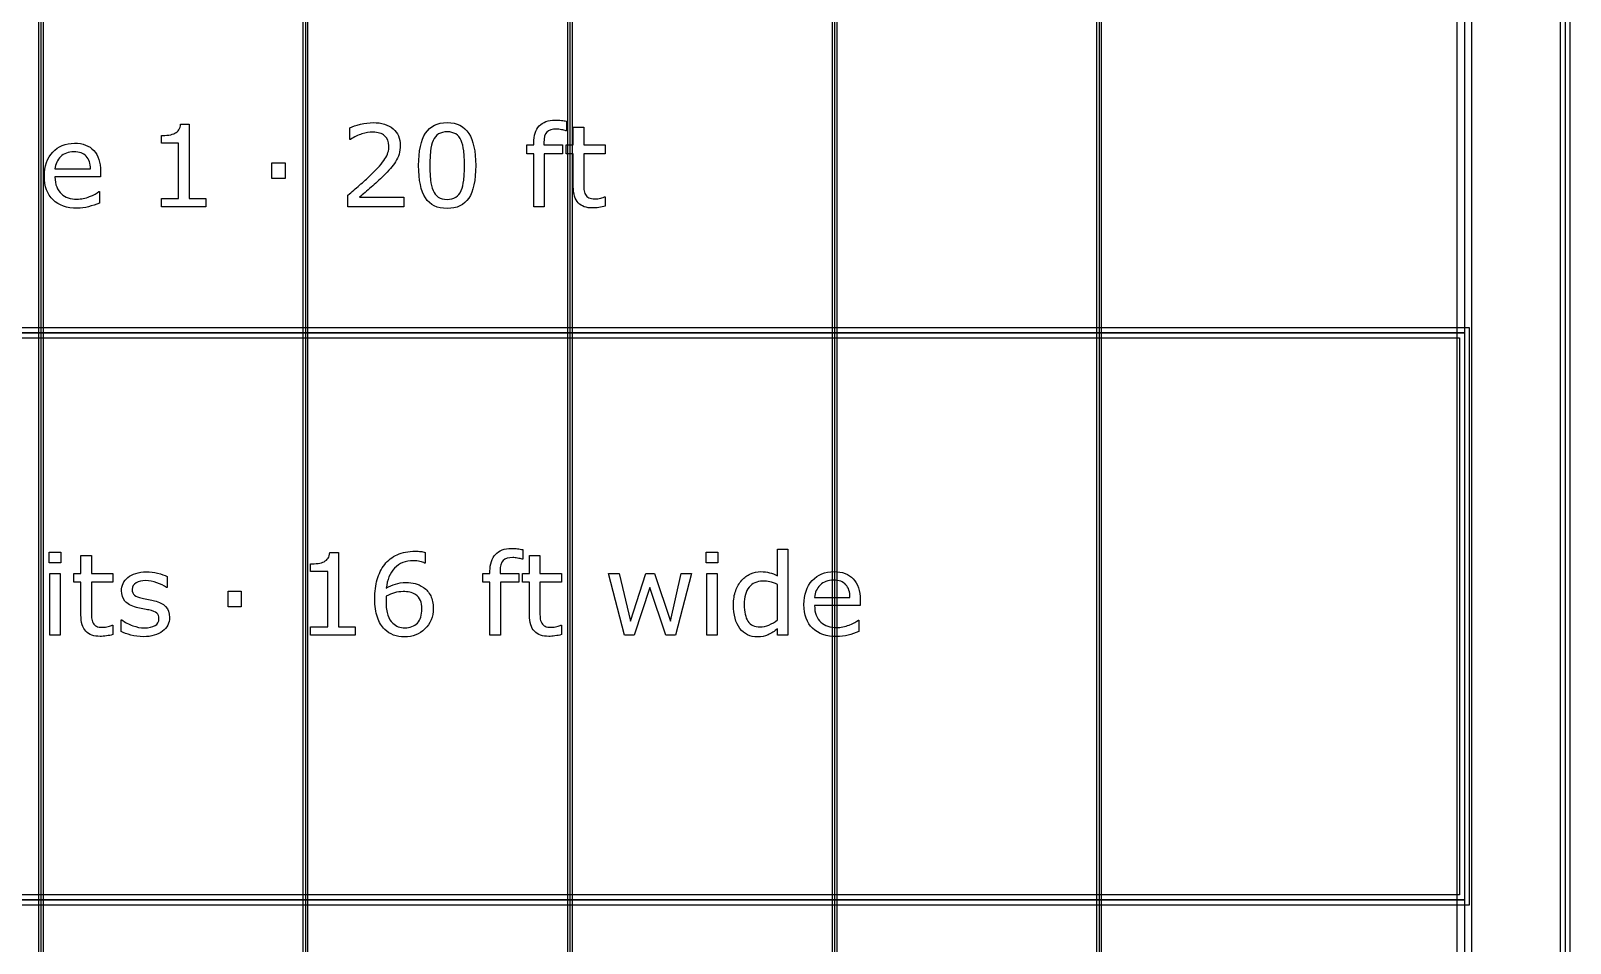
# Model space of a CAD drawing. Extents: x -13 to 750, y 12 to 2314.
# Drawn here: x 154.2 to 276.4, y 1572.4 to 1644.9 of the extents above; entities that cross this region are included whole.
import ezdxf

# ---------------------------------------------------------------- set-up
doc = ezdxf.new("R2010")
doc.units = 0
doc.layers.get('0').update_dxf_attribs({"linetype": 'CONTINUOUS'})

msp = doc.modelspace()

# ---------------------------------------------------------------- linework, layer by layer
at = {"color": 7}
for points in [[(43.400391, 1718.48961), (43.400391, 1266.2904), (268.59961, 1266.2904), (268.59961, 1718.48961)], [(44.599609, 1717.29039), (267.40039, 1717.29039), (267.40039, 1267.4896), (44.599609, 1267.4896)], [(275.59961, 1717.89), (275.59961, 1266.89), (276.40039, 1266.89), (276.40039, 1717.89)], [(154.80078, 1691.89), (154.80078, 1433.89), (155.19922, 1433.89), (155.19922, 1691.89)], [(175.80078, 1691.89), (175.80078, 1433.89), (176.19922, 1433.89), (176.19922, 1691.89)], [(196.80078, 1691.89), (196.80078, 1433.89), (197.19922, 1433.89), (197.19922, 1691.89)], [(217.80078, 1691.89), (217.80078, 1433.89), (218.19922, 1433.89), (218.19922, 1691.89)], [(238.80078, 1691.89), (238.80078, 1433.89), (239.19922, 1433.89), (239.19922, 1691.89)], [(44, 1646.89), (268, 1646.89), (268, 1620.89), (44, 1620.89)], [(174.38892, 1633.13561), (173.33862, 1633.13561), (173.33862, 1634.37926), (174.38892, 1634.37926)], [(189.51489, 1634.16393)], [(188.35912, 1632.16881)], [(43.599609, 1621.29039), (43.599609, 1575.48961), (268.40039, 1575.48961), (268.40039, 1621.29039)], [(44, 1620.89), (268, 1620.89), (268, 1575.89), (44, 1575.89)], [(44.400391, 1620.48961), (267.59961, 1620.48961), (267.59961, 1576.29039), (44.400391, 1576.29039)], [(156.58008, 1602.62047), (155.64844, 1602.62047), (155.64844, 1603.4774), (156.58008, 1603.4774)], [(208.73437, 1602.62047), (207.80273, 1602.62047), (207.80273, 1603.4774), (208.73437, 1603.4774)], [(156.52734, 1596.89), (155.70117, 1596.89), (155.70117, 1601.79869), (156.52734, 1601.79869)], [(206.65576, 1601.79869), (205.37695, 1596.89), (204.6123, 1596.89), (203.35107, 1600.67369), (202.09863, 1596.89), (201.33838, 1596.89), (200.04639, 1601.79869), (200.90771, 1601.79869), (201.80859, 1597.99742), (203.03467, 1601.79869), (203.71582, 1601.79869), (204.97266, 1597.99742), (205.8252, 1601.79869)], [(208.68164, 1596.89), (207.85547, 1596.89), (207.85547, 1601.79869), (208.68164, 1601.79869)], [(170.91064, 1599.13556), (169.86035, 1599.13556), (169.86035, 1600.37921), (170.91064, 1600.37921)], [(186.14213, 1599.01251)], [(165.21533, 1598.30499)], [(213.47168, 1598.09847)], [(44, 1575.89), (268, 1575.89), (268, 1549.89), (44, 1549.89)]]:
    msp.add_lwpolyline(points, close=True, dxfattribs=at)
for points in [[(276, 1717.89), (276, 1266.89)], [(155, 1691.89), (155, 1433.89)], [(176, 1691.89), (176, 1433.89)], [(197, 1691.89), (197, 1433.89)], [(218, 1691.89), (218, 1433.89)], [(239, 1691.89), (239, 1433.89)], [(196.72637, 1637.68394), (196.72632, 1636.92809)], [(168.10474, 1630.89), (164.56274, 1630.89), (164.56274, 1631.55797), (165.92505, 1631.55797), (165.92505, 1635.94371), (164.56274, 1635.94371), (164.56274, 1636.54137)], [(166.08765, 1637.45539), (166.7688, 1637.45539), (166.7688, 1631.55793), (168.10474, 1631.55793), (168.10474, 1630.89)], [(179.57886, 1636.23814), (179.53496, 1636.23814), (179.53496, 1637.161)], [(196.72632, 1636.92809), (196.68242, 1636.92809)], [(197.26685, 1632.49405), (197.26685, 1635.10441), (196.70874, 1635.10441), (196.70874, 1635.79874), (197.26685, 1635.79874), (197.26685, 1637.20939), (198.09302, 1637.20939), (198.09302, 1635.79874), (199.7981, 1635.79874), (199.7981, 1635.10441), (198.09302, 1635.10441), (198.09302, 1632.86759)], [(194.92901, 1635.96564), (194.92901, 1635.79865), (196.41875, 1635.79865), (196.41875, 1635.10432), (194.95537, 1635.10432), (194.95537, 1630.89), (194.1292, 1630.89), (194.1292, 1635.10436), (193.57109, 1635.10436), (193.57109, 1635.79869), (194.1292, 1635.79869), (194.1292, 1635.96129)], [(156.12085, 1633.89146), (158.93335, 1633.89146)], [(159.73755, 1633.25865), (156.12085, 1633.25865)], [(159.7375, 1633.70689), (159.73755, 1633.25865)], [(159.59692, 1632.08971), (159.64082, 1632.08971), (159.64082, 1631.18883)], [(183.802, 1630.89), (179.37231, 1630.89), (179.37231, 1631.80846)], [(180.28201, 1631.64146), (183.80203, 1631.64146), (183.802, 1630.89)], [(199.75417, 1631.67664), (199.79807, 1631.67664), (199.7981, 1630.93395)], [(177.93311, 1603.45539), (178.61426, 1603.45539), (178.61426, 1597.55793), (179.9502, 1597.55793), (179.9502, 1596.89)], [(185.50488, 1603.4554), (185.50488, 1602.61604), (185.46098, 1602.61604)], [(193.2481, 1603.68394), (193.24805, 1602.92805)], [(213.47168, 1601.60093), (213.47168, 1603.72788), (214.29785, 1603.72788), (214.29785, 1596.89)], [(158.17969, 1598.494), (158.17969, 1601.10436), (157.62158, 1601.10436), (157.62158, 1601.79869), (158.17969, 1601.79869), (158.17969, 1603.20934), (159.00586, 1603.20934), (159.00586, 1601.79869), (160.71094, 1601.79869), (160.71094, 1601.10436), (159.00586, 1601.10436), (159.00586, 1598.86754)], [(179.9502, 1596.89), (176.4082, 1596.89), (176.4082, 1597.55797), (177.77051, 1597.55797), (177.77051, 1601.94371), (176.4082, 1601.94371), (176.4082, 1602.54137)], [(193.24805, 1602.92805), (193.20415, 1602.92805)], [(193.78857, 1598.49401), (193.78857, 1601.10437), (193.23047, 1601.10437), (193.23047, 1601.7987), (193.78857, 1601.7987), (193.78857, 1603.20935), (194.61475, 1603.20935), (194.61475, 1601.7987), (196.31982, 1601.7987), (196.31982, 1601.10437), (194.61475, 1601.10437), (194.61475, 1598.86755)], [(165.02193, 1601.54817), (165.02193, 1600.66487), (164.97803, 1600.66487)], [(191.45073, 1601.9656), (191.45073, 1601.79861), (192.94048, 1601.79861), (192.94048, 1601.10428), (191.4771, 1601.10428), (191.4771, 1596.89), (190.65093, 1596.89), (190.65093, 1601.10436), (190.09282, 1601.10436), (190.09282, 1601.79869), (190.65093, 1601.79869), (190.65093, 1601.96129)], [(213.47168, 1598.0985), (213.47168, 1600.91539)], [(216.41602, 1599.89146), (219.22852, 1599.89146)], [(220.03266, 1599.70689), (220.03271, 1599.25865)], [(185.25038, 1598.97729), (185.25, 1598.97736)], [(220.03271, 1599.25865), (216.41602, 1599.25865)], [(160.66701, 1597.67659), (160.71091, 1597.67659), (160.71094, 1596.9339)], [(161.37891, 1597.18438), (161.37891, 1598.11163), (161.42281, 1598.11163)], [(196.27591, 1597.6766), (196.31981, 1597.6766), (196.31982, 1596.93391)], [(214.29785, 1596.89), (213.47168, 1596.89), (213.47168, 1597.40416)], [(219.89209, 1598.08971), (219.93599, 1598.08971), (219.93599, 1597.18883)]]:
    msp.add_lwpolyline(points, dxfattribs=at)
for points in [[(180.36553, 1637.44225), (180.714163, 1637.52721), (181.051077, 1637.56969), (181.37627, 1637.56969)], [(181.37627, 1637.56969), (182.04717, 1637.56969), (182.57305, 1637.40709), (182.95391, 1637.08189)], [(185.53784, 1636.73033), (185.904053, 1637.28697), (186.475343, 1637.56529), (187.25171, 1637.56529)], [(187.25171, 1637.56529), (188.036863, 1637.56529), (188.609617, 1637.282577), (188.96997, 1636.71715)], [(194.56426, 1637.30162), (194.8543, 1637.6151), (195.273243, 1637.77184), (195.82109, 1637.77184)], [(195.82109, 1637.77184), (196.005663, 1637.77184), (196.171193, 1637.76304), (196.31768, 1637.74544)], [(196.31768, 1637.74544), (196.467093, 1637.72784), (196.603323, 1637.70734), (196.72637, 1637.68394)], [(164.56274, 1636.54137), (164.747313, 1636.54137), (164.94507, 1636.556003), (165.15601, 1636.58527)], [(165.15601, 1636.58527), (165.366943, 1636.61747), (165.52661, 1636.66288), (165.63501, 1636.7215)], [(165.63501, 1636.7215), (165.769777, 1636.794747), (165.875247, 1636.887033), (165.95142, 1636.99836)], [(165.95142, 1636.99836), (166.03052, 1637.11262), (166.07593, 1637.264963), (166.08765, 1637.45539)], [(179.53496, 1637.161), (179.742967, 1637.263533), (180.019823, 1637.357283), (180.36553, 1637.44225)], [(180.48853, 1636.66881), (180.177983, 1636.575057), (179.87476, 1636.4315), (179.57886, 1636.23814)], [(181.35425, 1636.80943), (181.08765, 1636.80943), (180.799077, 1636.762557), (180.48853, 1636.66881)], [(182.29028, 1636.51939), (182.067627, 1636.71275), (181.755617, 1636.80943), (181.35425, 1636.80943)], [(182.62866, 1635.72398), (182.62866, 1636.063827), (182.515867, 1636.328963), (182.29028, 1636.51939)], [(182.95391, 1637.08189), (183.33477, 1636.75963), (183.5252, 1636.321643), (183.5252, 1635.76793)], [(184.98853, 1634.15514), (184.98853, 1635.318227), (185.171633, 1636.176623), (185.53784, 1636.73033)], [(186.56616, 1636.66881), (186.387453, 1636.55455), (186.245363, 1636.381697), (186.13989, 1636.15025)], [(187.25171, 1636.8402), (186.976317, 1636.8402), (186.7478, 1636.78307), (186.56616, 1636.66881)], [(187.93286, 1636.66881), (187.75708, 1636.78307), (187.53003, 1636.8402), (187.25171, 1636.8402)], [(188.35474, 1636.15904), (188.2522, 1636.384627), (188.111573, 1636.55455), (187.93286, 1636.66881)], [(188.96997, 1636.71715), (189.33325, 1636.15465), (189.51489, 1635.303577), (189.51489, 1634.16393)], [(194.1292, 1635.96129), (194.1292, 1636.544297), (194.27422, 1636.991073), (194.56426, 1637.30162)], [(195.16631, 1636.81379), (195.00811, 1636.658517), (194.92901, 1636.3758), (194.92901, 1635.96564)], [(195.93975, 1637.05109), (195.585257, 1637.05109), (195.327443, 1636.97199), (195.16631, 1636.81379)], [(196.32647, 1637.00719), (196.179983, 1637.036457), (196.051077, 1637.05109), (195.93975, 1637.05109)], [(196.68242, 1636.92809), (196.5916, 1636.954423), (196.47295, 1636.98079), (196.32647, 1637.00719)], [(155.28144, 1633.31578), (155.28144, 1634.118513), (155.499703, 1634.75572), (155.93623, 1635.2274)], [(155.93623, 1635.2274), (156.375683, 1635.69908), (156.95283, 1635.93492), (157.66767, 1635.93492)], [(157.62378, 1635.25377), (157.1814, 1635.25377), (156.828373, 1635.1234), (156.5647, 1634.86266)], [(158.60376, 1634.89781), (158.389893, 1635.135117), (158.063233, 1635.25377), (157.62378, 1635.25377)], [(157.66767, 1635.93492), (158.329783, 1635.93492), (158.83955, 1635.74156), (159.19697, 1635.35484)], [(159.19697, 1635.35484), (159.557323, 1634.968127), (159.7375, 1634.41881), (159.7375, 1633.70689)], [(182.31665, 1634.68248), (182.524657, 1635.004747), (182.62866, 1635.351913), (182.62866, 1635.72398)], [(183.4285, 1635.0692), (183.366967, 1634.855333), (183.27468, 1634.65172), (183.15164, 1634.45836)], [(183.5252, 1635.76793), (183.5252, 1635.518903), (183.492967, 1635.285993), (183.4285, 1635.0692)], [(185.93335, 1635.30211), (185.898217, 1634.953477), (185.88065, 1634.571153), (185.88065, 1634.15514)], [(186.13989, 1636.15025), (186.040283, 1635.933457), (185.971437, 1635.650743), (185.93335, 1635.30211)], [(188.56567, 1635.32408), (188.530537, 1635.652207), (188.460227, 1635.930527), (188.35474, 1636.15904)], [(188.62277, 1634.16393), (188.62277, 1634.609237), (188.603737, 1634.995953), (188.56567, 1635.32408)], [(156.5647, 1634.86266), (156.303953, 1634.601913), (156.156003, 1634.27818), (156.12085, 1633.89146)], [(158.93335, 1633.89146), (158.930683, 1634.32506), (158.82082, 1634.66051), (158.60376, 1634.89781)], [(181.16089, 1633.38609), (181.72339, 1633.931017), (182.108643, 1634.363147), (182.31665, 1634.68248)], [(182.74734, 1633.92223), (182.595, 1633.746443), (182.408967, 1633.551617), (182.18924, 1633.33775)], [(183.15164, 1634.45836), (183.03738, 1634.27672), (182.902613, 1634.09801), (182.74734, 1633.92223)], [(185.52905, 1631.58873), (185.168703, 1632.14537), (184.98853, 1633.00084), (184.98853, 1634.15514)], [(185.88065, 1634.15514), (185.88065, 1633.698107), (185.89675, 1633.31578), (185.92895, 1633.00816)], [(188.56567, 1633.00377), (188.603737, 1633.326037), (188.62277, 1633.712757), (188.62277, 1634.16393)], [(189.51489, 1634.16393), (189.51489, 1632.989123), (189.33032, 1632.12633), (188.96118, 1631.57555)], [(155.96699, 1631.43492), (155.509957, 1631.877307), (155.28144, 1632.50426), (155.28144, 1633.31578)], [(156.12085, 1633.25865), (156.12085, 1632.956897), (156.16626, 1632.693227), (156.25708, 1632.46764)], [(180.29517, 1632.59947), (180.605717, 1632.863143), (180.89429, 1633.12535), (181.16089, 1633.38609)], [(182.18924, 1633.33775), (181.87576, 1633.030137), (181.55203, 1632.73131), (181.21805, 1632.44127)], [(185.92895, 1633.00816), (185.96115, 1632.700547), (186.029997, 1632.425157), (186.13549, 1632.18199)], [(188.35913, 1632.16881), (188.46167, 1632.406117), (188.530517, 1632.684437), (188.56567, 1633.00377)], [(198.09302, 1632.86759), (198.09302, 1632.609777), (198.098887, 1632.407627), (198.11062, 1632.26114)], [(157.87422, 1630.77574), (157.059767, 1630.77574), (156.424023, 1630.995467), (155.96699, 1631.43492)], [(156.25708, 1632.46764), (156.3479, 1632.24498), (156.472413, 1632.061873), (156.63062, 1631.91832)], [(156.63062, 1631.91832), (156.78296, 1631.777693), (156.963133, 1631.672223), (157.17114, 1631.60191)], [(157.17114, 1631.60191), (157.38208, 1631.531603), (157.613527, 1631.49645), (157.86548, 1631.49645)], [(157.86548, 1631.49645), (158.199467, 1631.49645), (158.534917, 1631.562367), (158.87183, 1631.6942)], [(158.87183, 1631.6942), (159.21167, 1631.828967), (159.453367, 1631.960803), (159.59692, 1632.08971)], [(179.37231, 1631.80846), (179.67993, 1632.072127), (179.98755, 1632.335797), (180.29517, 1632.59947)], [(181.21805, 1632.44127), (180.884063, 1632.154163), (180.57205, 1631.88756), (180.28201, 1631.64146)], [(187.25171, 1630.75377), (186.46655, 1630.75377), (185.89233, 1631.03209), (185.52905, 1631.58873)], [(186.13549, 1632.18199), (186.23217, 1631.953477), (186.3684, 1631.77916), (186.54418, 1631.65904)], [(186.54418, 1631.65904), (186.722893, 1631.538927), (186.958733, 1631.47887), (187.2517, 1631.47887)], [(187.2517, 1631.47887), (187.527087, 1631.47887), (187.755603, 1631.535997), (187.93725, 1631.65025)], [(188.96118, 1631.57555), (188.594973, 1631.027697), (188.02515, 1630.75377), (187.25171, 1630.75377)], [(187.93725, 1631.65025), (188.11889, 1631.76451), (188.259513, 1631.937363), (188.35912, 1632.16881)], [(197.65796, 1631.19767), (197.39722, 1631.467197), (197.26685, 1631.899323), (197.26685, 1632.49405)], [(198.11062, 1632.26114), (198.122353, 1632.117587), (198.163367, 1631.982823), (198.23366, 1631.85685)], [(198.23366, 1631.85685), (198.298127, 1631.739663), (198.386017, 1631.653237), (198.49733, 1631.59757)], [(198.49733, 1631.59757), (198.61159, 1631.544837), (198.784443, 1631.51847), (199.01589, 1631.51847)], [(199.01589, 1631.51847), (199.150657, 1631.51847), (199.29128, 1631.537503), (199.43776, 1631.57557)], [(199.43776, 1631.57557), (199.584247, 1631.61657), (199.689717, 1631.65026), (199.75417, 1631.67664)], [(158.78828, 1630.89439), (158.49824, 1630.81529), (158.193553, 1630.77574), (157.87422, 1630.77574)], [(159.64082, 1631.18883), (159.3625, 1631.071643), (159.07832, 1630.973497), (158.78828, 1630.89439)], [(198.80054, 1630.79337), (198.29956, 1630.79337), (197.9187, 1630.928137), (197.65796, 1631.19767)], [(199.28833, 1630.83287), (199.10669, 1630.806537), (198.944093, 1630.79337), (198.80054, 1630.79337)], [(199.7981, 1630.93395), (199.642827, 1630.89295), (199.472903, 1630.859257), (199.28833, 1630.83287)], [(177.79687, 1602.99836), (177.875977, 1603.11262), (177.92139, 1603.264963), (177.93311, 1603.45539)], [(183.29004, 1603.27525), (183.697267, 1603.46275), (184.171877, 1603.5565), (184.71387, 1603.5565)], [(184.71387, 1603.5565), (184.886717, 1603.5565), (185.031737, 1603.549167), (185.14893, 1603.5345)], [(185.14893, 1603.5345), (185.266117, 1603.519833), (185.384767, 1603.493467), (185.50488, 1603.4554)], [(190.65093, 1601.96129), (190.65093, 1602.544297), (190.79595, 1602.991073), (191.08599, 1603.30162)], [(191.08599, 1603.30162), (191.37603, 1603.6151), (191.794973, 1603.77184), (192.34282, 1603.77184)], [(192.34282, 1603.77184), (192.527393, 1603.77184), (192.692923, 1603.76304), (192.83941, 1603.74544)], [(192.83941, 1603.74544), (192.988823, 1603.72784), (193.125053, 1603.70734), (193.2481, 1603.68394)], [(176.4082, 1602.54137), (176.592773, 1602.54137), (176.790527, 1602.556003), (177.00146, 1602.58527)], [(177.00146, 1602.58527), (177.2124, 1602.61747), (177.37207, 1602.66288), (177.48047, 1602.7215)], [(177.48047, 1602.7215), (177.615237, 1602.794747), (177.720703, 1602.887033), (177.79687, 1602.99836)], [(181.69482, 1601.3065), (181.8208, 1601.754747), (182.02002, 1602.153187), (182.29248, 1602.50182)], [(182.29248, 1602.50182), (182.550293, 1602.832873), (182.882813, 1603.090683), (183.29004, 1603.27525)], [(183.07475, 1602.20733), (182.69975, 1601.814757), (182.481487, 1601.28302), (182.41996, 1600.61212)], [(184.58207, 1602.80059), (183.95219, 1602.80059), (183.44975, 1602.602837), (183.07475, 1602.20733)], [(185.08744, 1602.73909), (184.92338, 1602.78009), (184.754923, 1602.80059), (184.58207, 1602.80059)], [(185.46098, 1602.61604), (185.378947, 1602.659973), (185.254433, 1602.70099), (185.08744, 1602.73909)], [(191.68804, 1602.81375), (191.529833, 1602.658477), (191.45073, 1602.37576), (191.45073, 1601.9656)], [(192.46148, 1603.05105), (192.106987, 1603.05105), (191.849173, 1602.97195), (191.68804, 1602.81375)], [(192.84819, 1603.00715), (192.70171, 1603.036417), (192.572807, 1603.05105), (192.46148, 1603.05105)], [(193.20415, 1602.92805), (193.11333, 1602.954383), (192.994677, 1602.98075), (192.84819, 1603.00715)], [(161.40084, 1600.41878), (161.40084, 1600.620927), (161.441857, 1600.811357), (161.52389, 1600.99007)], [(161.52389, 1600.99007), (161.60885, 1601.168777), (161.73629, 1601.328443), (161.90621, 1601.46907)], [(161.90621, 1601.46907), (162.07027, 1601.606763), (162.278277, 1601.715163), (162.53023, 1601.79427)], [(162.55664, 1601.0428), (162.348633, 1600.928547), (162.24463, 1600.75716), (162.24463, 1600.52864)], [(162.53023, 1601.79427), (162.785117, 1601.876297), (163.069297, 1601.91731), (163.38277, 1601.91731)], [(163.32129, 1601.21858), (163.01953, 1601.21858), (162.764647, 1601.159987), (162.55664, 1601.0428)], [(164.20898, 1601.05599), (163.907227, 1601.164383), (163.61133, 1601.21858), (163.32129, 1601.21858)], [(163.38277, 1601.91731), (163.675743, 1601.91731), (163.971643, 1601.88069), (164.27047, 1601.80745)], [(164.97803, 1600.66487), (164.76709, 1600.820143), (164.51074, 1600.950517), (164.20898, 1601.05599)], [(164.27047, 1601.80745), (164.572223, 1601.737137), (164.82271, 1601.65071), (165.02193, 1601.54817)], [(181.51025, 1599.76402), (181.51025, 1600.3441), (181.571773, 1600.85826), (181.69482, 1601.3065)], [(182.41996, 1600.61212), (182.666053, 1600.761533), (182.907753, 1600.874327), (183.14506, 1600.9505)], [(183.14506, 1600.9505), (183.385293, 1601.0296), (183.66215, 1601.06915), (183.97563, 1601.06915)], [(183.97563, 1601.06915), (184.25395, 1601.06915), (184.498577, 1601.042783), (184.70951, 1600.99005)], [(184.70951, 1600.99005), (184.923377, 1600.94025), (185.14164, 1600.83771), (185.3643, 1600.68243)], [(210.15381, 1600.41881), (210.273923, 1600.744003), (210.435057, 1601.02086), (210.63721, 1601.24938)], [(210.63721, 1601.24938), (210.83643, 1601.472033), (211.067873, 1601.641953), (211.33154, 1601.75914)], [(212.29834, 1601.17903), (211.835447, 1601.17903), (211.475097, 1601.017897), (211.21729, 1600.69563)], [(211.33154, 1601.75914), (211.598147, 1601.876327), (211.873537, 1601.93492), (212.15771, 1601.93492)], [(212.15771, 1601.93492), (212.415523, 1601.93492), (212.64404, 1601.907087), (212.84326, 1601.85142)], [(212.87402, 1601.12193), (212.69824, 1601.159997), (212.506347, 1601.17903), (212.29834, 1601.17903)], [(212.84326, 1601.85142), (213.04248, 1601.798687), (213.251953, 1601.71519), (213.47168, 1601.60093)], [(213.47168, 1600.91539), (213.249027, 1601.014997), (213.049807, 1601.083843), (212.87402, 1601.12193)], [(215.57661, 1599.31578), (215.57661, 1600.118513), (215.794873, 1600.75572), (216.2314, 1601.2274)], [(216.2314, 1601.2274), (216.670847, 1601.69908), (217.247993, 1601.93492), (217.96284, 1601.93492)], [(216.85986, 1600.86266), (216.59912, 1600.601913), (216.451173, 1600.27818), (216.41602, 1599.89146)], [(217.91895, 1601.25377), (217.476563, 1601.25377), (217.123533, 1601.1234), (216.85986, 1600.86266)], [(218.89893, 1600.89781), (218.685057, 1601.135117), (218.358397, 1601.25377), (217.91895, 1601.25377)], [(217.96284, 1601.93492), (218.624947, 1601.93492), (219.134713, 1601.74156), (219.49214, 1601.35484)], [(219.22852, 1599.89146), (219.225853, 1600.32506), (219.11599, 1600.66051), (218.89893, 1600.89781)], [(219.49214, 1601.35484), (219.852487, 1600.968127), (220.03266, 1600.41881), (220.03266, 1599.70689)], [(161.66891, 1599.6014), (161.490197, 1599.824053), (161.40084, 1600.096513), (161.40084, 1600.41878)], [(162.24463, 1600.52864), (162.24463, 1600.326493), (162.307617, 1600.17415), (162.43359, 1600.07161)], [(162.43359, 1600.07161), (162.556637, 1599.96907), (162.755857, 1599.885573), (163.03125, 1599.82112)], [(163.03125, 1599.82112), (163.183597, 1599.785987), (163.35352, 1599.75083), (163.54102, 1599.71565)], [(163.54102, 1599.71565), (163.731447, 1599.680517), (163.889647, 1599.648283), (164.01562, 1599.61895)], [(164.01562, 1599.61895), (164.399413, 1599.531063), (164.695313, 1599.380187), (164.90332, 1599.16632)], [(181.7124, 1598.31383), (181.577633, 1598.715197), (181.51025, 1599.198593), (181.51025, 1599.76402)], [(182.40233, 1599.79908), (182.399663, 1599.74048), (182.39833, 1599.665773), (182.39833, 1599.57496)], [(182.41553, 1599.98804), (182.40953, 1599.923573), (182.40513, 1599.860587), (182.40233, 1599.79908)], [(183.07471, 1600.26051), (182.860843, 1600.20191), (182.641117, 1600.111087), (182.41553, 1599.98804)], [(183.76904, 1600.34841), (183.52002, 1600.34841), (183.288577, 1600.31911), (183.07471, 1600.26051)], [(184.2832, 1600.30451), (184.11914, 1600.333777), (183.947753, 1600.34841), (183.76904, 1600.34841)], [(184.73145, 1600.11994), (184.596683, 1600.213693), (184.447267, 1600.275217), (184.2832, 1600.30451)], [(185.12695, 1599.65412), (185.04785, 1599.832833), (184.916017, 1599.988107), (184.73145, 1600.11994)], [(185.25, 1598.97736), (185.25, 1599.24982), (185.208983, 1599.475407), (185.12695, 1599.65412)], [(185.3643, 1600.68243), (185.622113, 1600.503717), (185.815473, 1600.27813), (185.94438, 1600.00567)], [(185.94438, 1600.00567), (186.076213, 1599.73321), (186.14213, 1599.402157), (186.14213, 1599.01251)], [(209.97803, 1599.30699), (209.97803, 1599.72301), (210.036623, 1600.093617), (210.15381, 1600.41881)], [(211.21729, 1600.69563), (210.959477, 1600.37337), (210.83057, 1599.91634), (210.83057, 1599.32454)], [(158.5708, 1597.19762), (158.31006, 1597.467147), (158.17969, 1597.899273), (158.17969, 1598.494)], [(159.00586, 1598.86754), (159.00586, 1598.609727), (159.011727, 1598.407577), (159.02346, 1598.26109)], [(162.58736, 1599.10042), (162.1567, 1599.21468), (161.85055, 1599.381673), (161.66891, 1599.6014)], [(163.10152, 1598.98616), (162.91402, 1599.021293), (162.742633, 1599.05938), (162.58736, 1599.10042)], [(163.56295, 1598.89386), (163.445763, 1598.920193), (163.291953, 1598.95096), (163.10152, 1598.98616)], [(164.20455, 1598.63897), (164.093223, 1598.738583), (163.879357, 1598.823547), (163.56295, 1598.89386)], [(164.37154, 1598.19952), (164.37154, 1598.39288), (164.315877, 1598.539363), (164.20455, 1598.63897)], [(164.90332, 1599.16632), (165.111327, 1598.94952), (165.21533, 1598.66241), (165.21533, 1598.30499)], [(182.39833, 1599.57496), (182.39833, 1599.112067), (182.445203, 1598.745857), (182.53895, 1598.47633)], [(182.53895, 1598.47633), (182.63563, 1598.209723), (182.767467, 1597.998783), (182.93446, 1597.84351)], [(184.88563, 1597.85669), (185.128797, 1598.11743), (185.25038, 1598.490963), (185.25038, 1598.97729)], [(186.14209, 1599.01256), (186.14209, 1598.34752), (185.922363, 1597.804063), (185.48291, 1597.38219)], [(194.17969, 1597.19763), (193.918943, 1597.467157), (193.78857, 1597.899283), (193.78857, 1598.49401)], [(194.61475, 1598.86755), (194.61475, 1598.609737), (194.620617, 1598.407587), (194.63235, 1598.2611)], [(210.49219, 1597.43053), (210.149417, 1597.881703), (209.97803, 1598.50719), (209.97803, 1599.30699)], [(210.83057, 1599.32454), (210.83057, 1598.741533), (210.930177, 1598.297687), (211.12939, 1597.993)], [(216.26216, 1597.43492), (215.805127, 1597.877307), (215.57661, 1598.50426), (215.57661, 1599.31578)], [(216.41602, 1599.25865), (216.41602, 1598.956897), (216.46143, 1598.693227), (216.55225, 1598.46764)], [(216.55225, 1598.46764), (216.64307, 1598.24498), (216.76758, 1598.061873), (216.92578, 1597.91832)], [(159.71338, 1596.79332), (159.2124, 1596.79332), (158.83154, 1596.928087), (158.5708, 1597.19762)], [(159.02346, 1598.26109), (159.035193, 1598.117537), (159.076207, 1597.982773), (159.1465, 1597.8568)], [(159.1465, 1597.8568), (159.210967, 1597.739613), (159.29886, 1597.653187), (159.41018, 1597.59752)], [(159.41018, 1597.59752), (159.524433, 1597.544787), (159.697283, 1597.51842), (159.92873, 1597.51842)], [(159.92873, 1597.51842), (160.063497, 1597.51842), (160.204123, 1597.537453), (160.35061, 1597.57552)], [(160.35061, 1597.57552), (160.49709, 1597.61652), (160.602557, 1597.65021), (160.66701, 1597.67659)], [(162.13916, 1596.89874), (161.8374, 1596.986633), (161.583983, 1597.081847), (161.37891, 1597.18438)], [(161.42281, 1598.11163), (161.68355, 1597.915343), (161.97359, 1597.758603), (162.29293, 1597.64141)], [(162.29293, 1597.64141), (162.612263, 1597.527157), (162.918417, 1597.47003), (163.21139, 1597.47003)], [(164.65723, 1597.20196), (164.28809, 1596.914853), (163.782717, 1596.7713), (163.14111, 1596.7713)], [(163.21139, 1597.47003), (163.57467, 1597.47003), (163.858847, 1597.528623), (164.06392, 1597.64581)], [(164.06392, 1597.64581), (164.269, 1597.762997), (164.37154, 1597.947567), (164.37154, 1598.19952)], [(165.21533, 1598.30499), (165.21533, 1597.85675), (165.029297, 1597.489073), (164.65723, 1597.20196)], [(182.29687, 1597.34703), (182.044923, 1597.590197), (181.8501, 1597.912463), (181.7124, 1598.31383)], [(182.99561, 1596.90318), (182.731937, 1597.002793), (182.499023, 1597.150743), (182.29687, 1597.34703)], [(182.93446, 1597.84351), (183.069227, 1597.714603), (183.214247, 1597.61939), (183.36952, 1597.55787)], [(183.36952, 1597.55787), (183.527727, 1597.49927), (183.699113, 1597.46997), (183.88368, 1597.46997)], [(185.48291, 1597.38219), (185.046383, 1596.963243), (184.51025, 1596.75377), (183.87451, 1596.75377)], [(183.88368, 1597.46997), (184.308487, 1597.46997), (184.64247, 1597.598877), (184.88563, 1597.85669)], [(195.32227, 1596.79333), (194.82129, 1596.79333), (194.44043, 1596.928097), (194.17969, 1597.19763)], [(194.63235, 1598.2611), (194.644083, 1598.117547), (194.6851, 1597.982783), (194.7554, 1597.85681)], [(194.7554, 1597.85681), (194.819867, 1597.739623), (194.907757, 1597.653197), (195.01907, 1597.59753)], [(195.01907, 1597.59753), (195.13333, 1597.544797), (195.306183, 1597.51843), (195.53763, 1597.51843)], [(195.53763, 1597.51843), (195.672397, 1597.51843), (195.81302, 1597.537463), (195.9595, 1597.57553)], [(195.9595, 1597.57553), (196.105987, 1597.61653), (196.211457, 1597.65022), (196.27591, 1597.6766)], [(211.88965, 1596.75377), (211.30371, 1596.75377), (210.83789, 1596.979357), (210.49219, 1597.43053)], [(211.12939, 1597.993), (211.32861, 1597.69124), (211.647947, 1597.54036), (212.0874, 1597.54036)], [(212.0874, 1597.54036), (212.321773, 1597.54036), (212.55908, 1597.59163), (212.79932, 1597.69417)], [(213.47168, 1597.40416), (213.234373, 1597.19908), (212.986813, 1597.039413), (212.729, 1596.92516)], [(212.79932, 1597.69417), (213.039553, 1597.799637), (213.263673, 1597.934403), (213.47168, 1598.09847)], [(218.16938, 1596.77574), (217.354927, 1596.77574), (216.719187, 1596.995467), (216.26216, 1597.43492)], [(216.92578, 1597.91832), (217.078127, 1597.777693), (217.258303, 1597.672223), (217.46631, 1597.60191)], [(217.46631, 1597.60191), (217.677243, 1597.531603), (217.908687, 1597.49645), (218.16064, 1597.49645)], [(218.16064, 1597.49645), (218.494627, 1597.49645), (218.830077, 1597.562367), (219.16699, 1597.6942)], [(219.93599, 1597.18883), (219.657663, 1597.071643), (219.373483, 1596.973497), (219.08345, 1596.89439)], [(219.16699, 1597.6942), (219.506837, 1597.828967), (219.748537, 1597.960803), (219.89209, 1598.08971)], [(160.20117, 1596.83282), (160.01953, 1596.806487), (159.856933, 1596.79332), (159.71338, 1596.79332)], [(160.71094, 1596.9339), (160.555667, 1596.8929), (160.385743, 1596.859207), (160.20117, 1596.83282)], [(163.14111, 1596.7713), (162.77783, 1596.7713), (162.443847, 1596.81378), (162.13916, 1596.89874)], [(183.87451, 1596.75377), (183.552243, 1596.75377), (183.259277, 1596.803573), (182.99561, 1596.90318)], [(195.81006, 1596.83283), (195.62842, 1596.806497), (195.465823, 1596.79333), (195.32227, 1596.79333)], [(196.31982, 1596.93391), (196.164547, 1596.89291), (195.994627, 1596.859217), (195.81006, 1596.83283)], [(212.729, 1596.92516), (212.471193, 1596.8109), (212.19141, 1596.75377), (211.88965, 1596.75377)], [(219.08345, 1596.89439), (218.79341, 1596.81529), (218.48872, 1596.77574), (218.16938, 1596.77574)]]:
    msp.add_open_spline(points, degree=3, dxfattribs=at)

doc.saveas('drawing.dxf')
